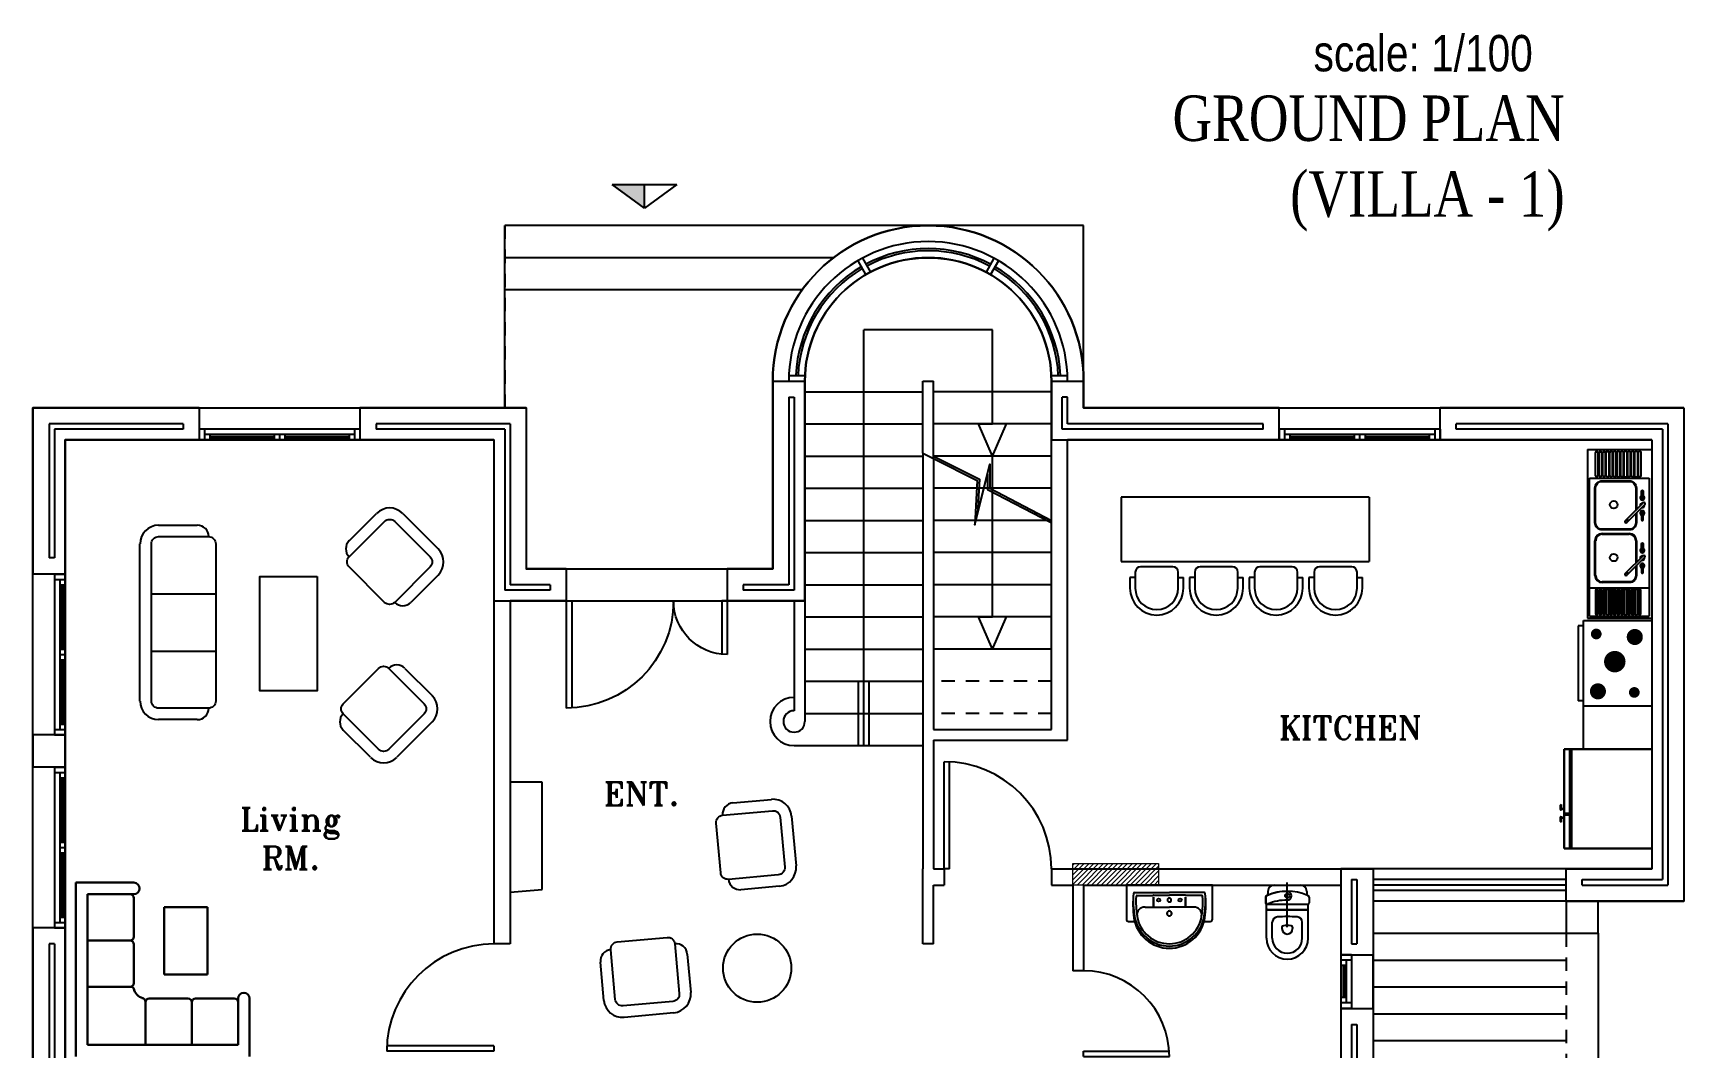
# Model space of a CAD drawing. Header units: millimetres. Extents: x -1152.8 to -1111.9, y 13007.9 to 13070.9.
# Drawn here: x -1127.31 to -1111.91, y 13061.3 to 13070.76 of the extents above; entities that cross this region are included whole.
import ezdxf

# ---------------------------------------------------------------- set-up
doc = ezdxf.new("R2010")
doc.units = ezdxf.units.MM
doc.header["$LTSCALE"] = 0.5
doc.linetypes.add('HIDDEN', pattern=[0.375, 0.25, -0.125])
for name, color, linetype in [('A-AREA', 202, 'CONTINUOUS'), ('A-DOOR', 4, 'CONTINUOUS'), ('A-FLOR-STRS', 2, 'CONTINUOUS'), ('A-Furniture', 21, 'CONTINUOUS'), ('A-TEXT', 41, 'CONTINUOUS'), ('A-WALL', 7, 'CONTINUOUS'), ('A-WINDOW', 150, 'CONTINUOUS'), ('B-FURNITURE', 22, 'CONTINUOUS'), ('Kitchen', 11, 'CONTINUOUS'), ('M-BALCONY', 6, 'CONTINUOUS'), ('M-FURN', 31, 'CONTINUOUS'), ('M-LINTELS', 251, 'HIDDEN'), ('M-outline-wall', 3, 'CONTINUOUS'), ('M-SANITARY', 1, 'CONTINUOUS'), ('M-ST-ELE', 7, 'CONTINUOUS'), ('M-TILING', 251, 'CONTINUOUS')]:
    doc.layers.add(name, color=color, linetype=linetype)
doc.layers.add('doors', color=2, linetype='CONTINUOUS', lineweight=9)
doc.styles.add('Sc-0100', font='technic_.ttf', dxfattribs={"height": 300})
doc.styles.get("Standard").update_dxf_attribs({"font": 'romans.shx', "width": 0.8})

# ---------------------------------------------------------------- blocks, each defined once
blk = doc.blocks.new('D1000')
at = {"layer": 'A-DOOR'}
for p, q in [((0, 0), (-1000, 0)), ((0, 50), (-999, 50)), ((0, 50), (0, 0))]:
    blk.add_line(p, q, dxfattribs=at)
blk.add_arc((0, 0), 1000, 90, 180, dxfattribs=at)
blk = doc.blocks.new('d1.4')
at = {"layer": 'A-DOOR'}
for p, q in [((0, 0), (0, 1)), ((0.05, 0), (0.05, 0.999)), ((1.45, 0), (1.45, 0.497)), ((1.5, 0), (1.5, 0.5)), ((0, 0), (0.05, 0)), ((1.5, 0), (1.45, 0))]:
    blk.add_line(p, q, dxfattribs=at)
for centre, radius, start, end in [((0, 0), 1, 0, 90), ((1.5, 0), 0.5, 90, 180)]:
    blk.add_arc(centre, radius, start, end, dxfattribs=at)
blk = doc.blocks.new('WC1')
at = {"layer": 'M-SANITARY'}
for p, q in [((-121, 0), (121, 0)), ((-203, -114), (-203, -165)), ((-201, -114), (-201, -165)), ((-181, -60), (-181, -85)), ((181, -60), (181, -85)), ((203, -114), (203, -165)), ((-195, -496), (-195, -178)), ((-188, -180), (188, -180)), ((185, -231), (-185, -231)), ((185, -234), (-185, -234)), ((195, -496), (195, -178)), ((-140, -496), (-140, -347)), ((-50, -394), (-50, -407)), ((50, -394), (50, -407)), ((140, -496), (140, -347))]:
    blk.add_line(p, q, dxfattribs=at)
blk.add_circle((0, -100), 20, dxfattribs=at)
for centre, radius, start, end in [((-121, -60), 60, 90, 180), ((121, -60), 60, 0, 90), ((-188, -114), 15, 105.466, 180), ((-188, -114), 13, 105.466, 180), ((-196, -85), 15, 285.466, 0), ((0, -517), 458, 90, 114.67), ((0, -517), 460, 65.909, 114.091), ((8, -660), 520, 90.891, 111.3823), ((0, -100), 40.5, 270, 90), ((196, -85), 15, 180, 254.534), ((188, -114), 15, 0, 74.534), ((-188, -165), 15, 180, 270), ((-188, -165), 13, 180, 300), ((-185, -221), 10, 180, 270), ((-185, -224), 10, 180, 270), ((-90, -347), 50, 92.6454, 180), ((0, -2295), 2000, 87.3546, 92.6454), ((90, -347), 50, 0, 87.3546), ((185, -221), 10, 270, 0), ((185, -224), 10, 270, 0), ((188, -165), 15, 270, 0), ((-35, -394), 15, 97.0541, 180), ((0, -407), 50, 180, 0), ((0, -677), 300, 82.9459, 97.0541), ((35, -394), 15, 0, 82.9459), ((0, -496), 195, 180, 0), ((0, -496), 140, 180, 0)]:
    blk.add_arc(centre, radius, start, end, dxfattribs=at)
blk = doc.blocks.new('D800')
at = {"layer": 'A-DOOR'}
for p, q in [((0, 0), (0, 50)), ((0, 50), (798, 50)), ((0, 0), (0, 50)), ((0, 0), (800, 0))]:
    blk.add_line(p, q, dxfattribs=at)
blk.add_arc((0, 0), 800, 0, 90, dxfattribs=at)
blk = doc.blocks.new('SINK-1')
at = {"layer": 'M-SANITARY'}
for p, q in [((401, 0), (-401, 0)), ((-401, 0), (-401, -320)), ((401, -320), (401, 0)), ((-325, -70), (0, -70)), ((-301, -98), (-152, -98)), ((-152, -112), (-152, -198)), ((-148, -94), (0, -94)), ((-147, -112), (-147, -198)), ((325, -70), (0, -70)), ((148, -94), (0, -94)), ((147, -112), (147, -198)), ((301, -98), (152, -98)), ((152, -112), (152, -198)), ((-227, -205), (0, -205)), ((227, -205), (0, -205)), ((-381, -340), (-324, -340)), ((324, -340), (381, -340)), ((324, -340), (381, -340))]:
    blk.add_line(p, q, dxfattribs=at)
for centre in [(-100, -140), (100, -140)]:
    blk.add_circle(centre, 15, dxfattribs=at)
for centre, radius, start, end in [((610, -176), 950, 174.1126, 187.8189), ((613, -144), 950, 176.0462, 189.0234), ((-325, -80), 10, 90, 174.1126), ((488, -158), 800, 176.3853, 189.3625), ((-301, -108), 10, 90, 176.3853), ((-152, -96), 2.5, 270, 348.463), ((-148, -96), 2.5, 90, 168.463), ((0, -140), 17.5, 90, 270), ((0, -140), 17.5, 270, 90), ((148, -96), 2.5, 11.537, 90), ((152, -96), 2.5, 191.537, 270), ((301, -108), 10, 3.6147, 90), ((-488, -158), 800, 350.6375, 3.6147), ((325, -80), 10, 5.8874, 90), ((-613, -144), 950, 350.9766, 3.9538), ((-610, -176), 950, 352.1811, 5.8874), ((0, -255), 335, 188.6978, 270), ((0, -239), 330, 189.5017, 270), ((-227, -280), 75, 90, 189.2574), ((0, -243), 305, 189.2574, 270), ((0, -265), 23, 90, 270), ((0, -265), 23, 270, 90), ((0, -243), 305, 270, 350.7426), ((0, -239), 330, 270, 350.4983), ((0, -255), 335, 270, 351.3022), ((227, -280), 75, 350.7426, 90), ((-381, -320), 20, 180, 270), ((381, -320), 20, 270, 0)]:
    blk.add_arc(centre, radius, start, end, dxfattribs=at)

msp = doc.modelspace()

# ---------------------------------------------------------------- hatches: boundary and pattern name
at = {"layer": 'A-TEXT'}
msp.add_hatch(color=256, dxfattribs=at).paths.add_polyline_path([(-1121.608, 13069.128), (-1121.608, 13069.35), (-1121.91, 13069.35)])
at = {"layer": 'doors'}
h = msp.add_hatch(dxfattribs=at)
h.set_pattern_fill('ANSI31', color=256, scale=0.01)
h.set_pattern_definition([(45, (82.279495, 48.358567), (-0.0224506403, 0.0224506403), [])])
h.paths.add_polyline_path([(-1117.612, 13063.016), (-1117.612, 13062.816), (-1116.812, 13062.816), (-1116.812, 13063.016)])

# ---------------------------------------------------------------- linework, layer by layer
at = {"layer": 'A-AREA'}
for points in [[(-1111.912, 13067.266), (-1111.912, 13062.666), (-1114.812, 13062.666), (-1114.812, 13055.466), (-1119.212, 13055.466), (-1119.212, 13056.416), (-1127.312, 13056.416), (-1127.312, 13067.266), (-1122.712, 13067.266), (-1122.712, 13065.766), (-1120.412, 13065.766), (-1120.412, 13067.516, -0.999971), (-1117.512, 13067.516), (-1117.512, 13067.266)], [(-1112.212, 13066.966), (-1112.212, 13062.966), (-1115.112, 13062.966), (-1115.112, 13055.766), (-1118.912, 13055.766), (-1118.912, 13056.716), (-1127.012, 13056.716), (-1127.012, 13066.966), (-1123.012, 13066.966), (-1123.012, 13065.466), (-1120.112, 13065.466), (-1120.112, 13067.516, -0.999971), (-1117.812, 13067.516), (-1117.812, 13066.966)]]:
    msp.add_lwpolyline(points, format="xyb", close=True, dxfattribs=at)
at = {"layer": 'A-FLOR-STRS'}
for p, q in [((-1118.962, 13068.966), (-1122.912, 13068.966)), ((-1119.845, 13068.666), (-1122.912, 13068.666)), ((-1120.136, 13068.366), (-1122.912, 13068.366)), ((-1119.562, 13064.116), (-1119.562, 13067.994)), ((-1118.362, 13067.994), (-1119.562, 13067.994)), ((-1118.362, 13067.116), (-1118.362, 13067.994)), ((-1119.012, 13066.844), (-1119.012, 13067.516)), ((-1119.012, 13067.516), (-1118.912, 13067.516)), ((-1118.912, 13066.794), (-1118.912, 13067.516)), ((-1120.112, 13067.416), (-1119.012, 13067.416)), ((-1117.812, 13067.416), (-1118.912, 13067.416)), ((-1120.112, 13067.116), (-1119.012, 13067.116)), ((-1117.812, 13067.116), (-1118.912, 13067.116)), ((-1120.112, 13066.816), (-1119.012, 13066.816)), ((-1117.812, 13066.816), (-1118.912, 13066.816)), ((-1118.362, 13065.316), (-1118.362, 13066.816)), ((-1120.112, 13066.516), (-1119.012, 13066.516)), ((-1118.509, 13066.516), (-1118.912, 13066.516)), ((-1117.812, 13066.516), (-1118.509, 13066.516)), ((-1120.112, 13066.216), (-1119.012, 13066.216)), ((-1117.812, 13066.216), (-1118.912, 13066.216)), ((-1120.112, 13065.916), (-1119.012, 13065.916)), ((-1117.812, 13065.916), (-1118.912, 13065.916)), ((-1120.112, 13065.616), (-1119.012, 13065.616)), ((-1117.812, 13065.616), (-1118.912, 13065.616)), ((-1120.212, 13065.466), (-1120.212, 13064.441)), ((-1120.112, 13065.466), (-1120.112, 13064.341)), ((-1120.112, 13065.316), (-1119.012, 13065.316)), ((-1117.812, 13065.316), (-1118.912, 13065.316)), ((-1120.112, 13065.016), (-1119.012, 13065.016)), ((-1117.812, 13065.016), (-1118.912, 13065.016)), ((-1120.112, 13064.716), (-1119.012, 13064.716)), ((-1119.612, 13064.116), (-1119.612, 13064.716)), ((-1119.512, 13064.116), (-1119.512, 13064.716)), ((-1120.112, 13064.416), (-1119.012, 13064.416)), ((-1120.212, 13064.116), (-1119.012, 13064.116))]:
    msp.add_line(p, q, dxfattribs=at)
at = {"layer": 'A-FLOR-STRS', "linetype": 'HIDDEN'}
for p, q in [((-1117.812, 13064.716), (-1118.912, 13064.716)), ((-1117.812, 13064.416), (-1118.912, 13064.416))]:
    msp.add_line(p, q, dxfattribs=at)
at = {"layer": 'A-FLOR-STRS'}
for points in [[(-1118.362, 13066.816), (-1118.493, 13067.116), (-1118.362, 13067.116)], [(-1118.362, 13066.816), (-1118.23, 13067.116), (-1118.362, 13067.116)], [(-1118.912, 13066.816), (-1118.484, 13066.602), (-1118.501, 13066.279), (-1118.387, 13066.74), (-1118.387, 13066.516), (-1117.812, 13066.216)], [(-1118.912, 13066.794), (-1118.505, 13066.588), (-1118.526, 13066.176), (-1118.407, 13066.649), (-1118.407, 13066.504), (-1117.821, 13066.199)], [(-1118.362, 13065.016), (-1118.493, 13065.316), (-1118.362, 13065.316)], [(-1118.362, 13065.016), (-1118.23, 13065.316), (-1118.362, 13065.316)]]:
    msp.add_lwpolyline(points, dxfattribs=at)
for radius, end in [(0.225, 270), (0.1, 0)]:
    msp.add_arc((-1120.212, 13064.341), radius, 90, end, dxfattribs=at)
at = {"layer": 'A-Furniture', "ltscale": 0.05}
for p, q in [((-1126.14, 13066.171), (-1125.78, 13066.171)), ((-1124.363, 13066.027), (-1124.108, 13066.282)), ((-1123.863, 13066.282), (-1123.533, 13065.952)), ((-1126.314, 13064.531), (-1126.314, 13065.998)), ((-1123.533, 13065.707), (-1123.787, 13065.452)), ((-1126.207, 13065.531), (-1125.607, 13065.531)), ((-1126.207, 13064.998), (-1125.607, 13064.998)), ((-1123.843, 13064.836), (-1123.588, 13064.582)), ((-1125.78, 13064.358), (-1126.14, 13064.358)), ((-1123.588, 13064.337), (-1123.918, 13064.007)), ((-1124.164, 13064.007), (-1124.418, 13064.261)), ((-1123.911, 13064.014), (-1123.911, 13064.014)), ((-1120.783, 13063.582), (-1120.424, 13063.615)), ((-1120.236, 13063.458), (-1120.193, 13062.994)), ((-1120.35, 13062.805), (-1120.709, 13062.772)), ((-1121.209, 13062.171), (-1121.176, 13061.813)), ((-1121.986, 13061.739), (-1122.019, 13062.098)), ((-1121.333, 13061.625), (-1121.798, 13061.582)), ((-1121.787, 13061.583), (-1121.787, 13061.583))]:
    msp.add_line(p, q, dxfattribs=at)
at = {"layer": 'A-Furniture', "linetype": 'Continuous', "lineweight": 30, "transparency": 33554687}
for p, q in [((-1126.911, 13061.218), (-1126.911, 13062.838)), ((-1126.371, 13062.838), (-1126.911, 13062.838)), ((-1126.803, 13061.326), (-1126.803, 13062.73)), ((-1126.407, 13062.73), (-1126.803, 13062.73)), ((-1126.371, 13062.73), (-1126.803, 13062.73)), ((-1126.371, 13062.334), (-1126.371, 13062.694)), ((-1126.087, 13062.61), (-1126.087, 13061.98)), ((-1125.684, 13062.61), (-1126.087, 13062.61)), ((-1125.684, 13061.98), (-1125.684, 13062.61)), ((-1126.407, 13062.298), (-1126.803, 13062.298)), ((-1126.407, 13062.298), (-1126.803, 13062.298)), ((-1126.371, 13061.902), (-1126.371, 13062.262)), ((-1126.087, 13061.98), (-1125.684, 13061.98)), ((-1126.399, 13061.866), (-1126.803, 13061.866)), ((-1126.263, 13061.727), (-1126.263, 13061.326)), ((-1125.867, 13061.758), (-1126.227, 13061.758)), ((-1125.831, 13061.722), (-1125.831, 13061.326)), ((-1125.435, 13061.758), (-1125.795, 13061.758)), ((-1125.399, 13061.758), (-1125.399, 13061.326)), ((-1125.291, 13061.758), (-1125.291, 13061.218)), ((-1125.399, 13061.326), (-1126.803, 13061.326))]:
    msp.add_line(p, q, dxfattribs=at)
at = {"layer": 'A-Furniture', "ltscale": 0.05}
for points in [[(-1124.033, 13065.452), (-1124.363, 13065.782, -0.414214), (-1124.363, 13065.876), (-1124.033, 13066.206, -0.414214), (-1123.938, 13066.206), (-1123.608, 13065.876, -0.414214), (-1123.608, 13065.782), (-1123.938, 13065.452, -0.414214)], [(-1125.607, 13065.998), (-1125.607, 13064.531, -0.414214), (-1125.674, 13064.465), (-1126.14, 13064.465, -0.414214), (-1126.207, 13064.531), (-1126.207, 13065.998, -0.414214), (-1126.14, 13066.065), (-1125.674, 13066.065, -0.414214)], [(-1124.418, 13064.506), (-1124.088, 13064.836, -0.414214), (-1123.994, 13064.836), (-1123.664, 13064.506, -0.414214), (-1123.664, 13064.412), (-1123.994, 13064.082, -0.414214), (-1124.088, 13064.082), (-1124.418, 13064.412, -0.414214)], [(-1120.897, 13062.929), (-1120.939, 13063.394, -0.414214), (-1120.879, 13063.467), (-1120.414, 13063.509, -0.414214), (-1120.342, 13063.449), (-1120.299, 13062.984, -0.414214), (-1120.36, 13062.911), (-1120.825, 13062.869, -0.414214)], [(-1121.862, 13062.286), (-1121.397, 13062.328, -0.414214), (-1121.325, 13062.268), (-1121.283, 13061.803, -0.414214), (-1121.343, 13061.731), (-1121.808, 13061.688, -0.414214), (-1121.88, 13061.749), (-1121.922, 13062.213, -0.414214)]]:
    msp.add_lwpolyline(points, format="xyb", close=True, dxfattribs=at)
msp.add_lwpolyline([(-1124.661, 13065.694), (-1124.661, 13064.627), (-1125.195, 13064.627), (-1125.195, 13065.694)], close=True, dxfattribs=at)
at = {"layer": 'A-Furniture', "linetype": 'Continuous'}
msp.add_circle((-1120.557, 13062.041), 0.318, dxfattribs=at)
at = {"layer": 'A-Furniture', "ltscale": 0.05}
for centre, radius, start, end in [((-1123.985, 13066.159), 0.173, 45, 135), ((-1126.14, 13065.998), 0.173, 90, 180), ((-1125.78, 13066.065), 0.107, 0, 90), ((-1124.287, 13065.952), 0.107, 135, 225), ((-1123.655, 13065.829), 0.173, 315, 45), ((-1123.863, 13065.527), 0.107, 225, 315), ((-1123.918, 13064.761), 0.107, 45, 135), ((-1126.14, 13064.531), 0.173, 180, 270), ((-1125.78, 13064.465), 0.107, 270, 0), ((-1123.711, 13064.459), 0.173, 315, 45), ((-1124.343, 13064.337), 0.107, 135, 225), ((-1124.041, 13064.129), 0.173, 225, 315), ((-1120.773, 13063.476), 0.107, 95.2156, 185.2156), ((-1120.408, 13063.443), 0.173, 5.2156, 95.2156), ((-1120.366, 13062.978), 0.173, 275.2156, 5.2156), ((-1120.718, 13062.879), 0.107, 185.2156, 275.2156), ((-1121.913, 13062.107), 0.107, 95.2156, 185.2156), ((-1121.315, 13062.162), 0.107, 5.2156, 95.2156), ((-1121.814, 13061.755), 0.173, 185.2156, 275.2156), ((-1121.349, 13061.797), 0.173, 275.2156, 5.2156)]:
    msp.add_arc(centre, radius, start, end, dxfattribs=at)
at = {"layer": 'A-Furniture', "linetype": 'Continuous', "lineweight": 30, "transparency": 33554687}
for centre, radius, start, end in [((-1126.371, 13062.784), 0.054, 270, 90), ((-1126.407, 13062.694), 0.036, 0, 90), ((-1126.407, 13062.334), 0.036, 270, 0), ((-1126.407, 13062.334), 0.036, 270, 0), ((-1126.407, 13062.262), 0.036, 0, 90), ((-1126.407, 13062.262), 0.036, 0, 90), ((-1126.407, 13061.902), 0.036, 270, 0), ((-1126.399, 13061.83), 0.036, 38.1793, 90), ((-1126.263, 13061.866), 0.108, 187.3131, 256.7789), ((-1126.299, 13061.727), 0.036, 0, 79.3159), ((-1126.227, 13061.722), 0.036, 90, 180), ((-1125.867, 13061.722), 0.036, 0, 90), ((-1125.795, 13061.722), 0.036, 90, 180), ((-1125.435, 13061.722), 0.036, 0, 90), ((-1125.345, 13061.758), 0.054, 0, 180)]:
    msp.add_arc(centre, radius, start, end, dxfattribs=at)
at = {"layer": 'A-TEXT'}
for p, q in [((-1121.608, 13069.128), (-1121.91, 13069.35)), ((-1121.91, 13069.35), (-1121.305, 13069.35)), ((-1121.305, 13069.35), (-1121.608, 13069.128)), ((-1121.608, 13069.128), (-1121.608, 13069.35))]:
    msp.add_line(p, q, dxfattribs=at)
msp.add_arc((-1118.962, 13067.516), 1.15, 360, 180, dxfattribs=at)
at = {"layer": 'A-WALL'}
for p, q in [((-1120.412, 13067.516), (-1120.412, 13065.766)), ((-1120.412, 13067.516), (-1120.112, 13067.516)), ((-1120.112, 13067.516), (-1120.112, 13066.816)), ((-1120.112, 13067.516), (-1120.112, 13065.466)), ((-1117.812, 13064.266), (-1117.812, 13067.516)), ((-1117.812, 13067.516), (-1117.512, 13067.516)), ((-1117.512, 13067.266), (-1117.512, 13067.516)), ((-1120.262, 13067.366), (-1120.262, 13065.616)), ((-1120.262, 13067.366), (-1120.212, 13067.366)), ((-1120.212, 13067.366), (-1120.212, 13065.566)), ((-1117.662, 13067.366), (-1117.712, 13067.366)), ((-1117.712, 13067.066), (-1117.712, 13067.366)), ((-1117.662, 13067.116), (-1117.662, 13067.366)), ((-1125.762, 13067.266), (-1127.312, 13067.266)), ((-1127.312, 13067.266), (-1127.312, 13065.716)), ((-1125.762, 13067.266), (-1125.762, 13066.966)), ((-1122.712, 13067.266), (-1124.262, 13067.266)), ((-1124.262, 13067.266), (-1124.262, 13066.966)), ((-1122.712, 13067.266), (-1122.712, 13065.766)), ((-1115.687, 13067.266), (-1117.512, 13067.266)), ((-1115.687, 13066.966), (-1115.687, 13067.266)), ((-1111.912, 13067.266), (-1114.187, 13067.266)), ((-1114.187, 13066.966), (-1114.187, 13067.266)), ((-1111.912, 13067.266), (-1111.912, 13062.666)), ((-1125.912, 13067.116), (-1127.162, 13067.116)), ((-1127.162, 13067.116), (-1127.162, 13065.866)), ((-1125.912, 13067.066), (-1127.112, 13067.066)), ((-1127.112, 13067.066), (-1127.112, 13065.866)), ((-1125.912, 13067.116), (-1125.912, 13067.066)), ((-1122.862, 13067.116), (-1124.112, 13067.116)), ((-1124.112, 13067.116), (-1124.112, 13067.066)), ((-1122.912, 13067.066), (-1124.112, 13067.066)), ((-1122.912, 13067.066), (-1122.912, 13065.566)), ((-1122.862, 13067.116), (-1122.862, 13065.616)), ((-1115.837, 13067.066), (-1117.712, 13067.066)), ((-1115.837, 13067.116), (-1117.662, 13067.116)), ((-1115.837, 13067.066), (-1115.837, 13067.116)), ((-1112.062, 13067.116), (-1114.037, 13067.116)), ((-1114.037, 13067.066), (-1114.037, 13067.116)), ((-1112.112, 13067.066), (-1114.037, 13067.066)), ((-1112.112, 13067.066), (-1112.112, 13062.866)), ((-1112.062, 13067.116), (-1112.062, 13062.816)), ((-1125.762, 13066.966), (-1127.012, 13066.966)), ((-1127.012, 13066.966), (-1127.012, 13065.716)), ((-1123.012, 13066.966), (-1124.262, 13066.966)), ((-1123.012, 13066.966), (-1123.012, 13062.266)), ((-1115.687, 13066.966), (-1117.662, 13066.966)), ((-1117.662, 13064.166), (-1117.662, 13066.966)), ((-1112.212, 13066.966), (-1114.187, 13066.966)), ((-1112.212, 13066.966), (-1112.212, 13062.966)), ((-1119.012, 13066.844), (-1119.012, 13062.966)), ((-1118.912, 13066.794), (-1118.912, 13064.266)), ((-1127.112, 13065.866), (-1127.162, 13065.866)), ((-1127.012, 13065.716), (-1127.312, 13065.716)), ((-1122.337, 13065.766), (-1122.712, 13065.766)), ((-1122.337, 13065.766), (-1122.337, 13065.466)), ((-1120.412, 13065.766), (-1120.837, 13065.766)), ((-1120.837, 13065.766), (-1120.837, 13065.466)), ((-1122.487, 13065.566), (-1122.912, 13065.566)), ((-1122.487, 13065.616), (-1122.862, 13065.616)), ((-1122.487, 13065.616), (-1122.487, 13065.566)), ((-1120.262, 13065.616), (-1120.687, 13065.616)), ((-1120.687, 13065.616), (-1120.687, 13065.566)), ((-1120.212, 13065.566), (-1120.687, 13065.566)), ((-1122.862, 13065.466), (-1122.862, 13062.266)), ((-1122.337, 13065.466), (-1122.862, 13065.466)), ((-1120.112, 13065.466), (-1120.837, 13065.466)), ((-1127.012, 13064.216), (-1127.312, 13064.216)), ((-1127.312, 13064.216), (-1127.312, 13063.916)), ((-1127.012, 13064.216), (-1127.012, 13063.916)), ((-1118.912, 13064.266), (-1117.812, 13064.266)), ((-1118.912, 13064.166), (-1118.912, 13062.966)), ((-1118.912, 13064.166), (-1117.662, 13064.166)), ((-1127.012, 13063.916), (-1127.312, 13063.916)), ((-1119.012, 13062.266), (-1119.012, 13062.966)), ((-1118.912, 13062.966), (-1118.812, 13062.966)), ((-1118.812, 13062.966), (-1118.812, 13062.816)), ((-1118.812, 13062.966), (-1118.812, 13062.816)), ((-1117.812, 13062.966), (-1117.812, 13062.816)), ((-1117.812, 13062.966), (-1114.812, 13062.966)), ((-1114.812, 13062.966), (-1114.812, 13062.166)), ((-1113.012, 13062.966), (-1112.212, 13062.966)), ((-1113.012, 13062.666), (-1113.012, 13062.966)), ((-1118.912, 13062.816), (-1118.812, 13062.816)), ((-1118.912, 13062.266), (-1118.912, 13062.816)), ((-1117.812, 13062.816), (-1117.612, 13062.816)), ((-1117.612, 13062.816), (-1117.612, 13062.016)), ((-1117.512, 13062.816), (-1117.462, 13062.816)), ((-1117.512, 13062.816), (-1115.112, 13062.816)), ((-1117.512, 13062.816), (-1117.512, 13062.016)), ((-1115.112, 13062.816), (-1115.112, 13062.166)), ((-1115.012, 13062.866), (-1115.012, 13062.266)), ((-1115.012, 13062.866), (-1114.962, 13062.866)), ((-1114.962, 13062.866), (-1114.962, 13062.266)), ((-1112.862, 13062.866), (-1112.112, 13062.866)), ((-1112.862, 13062.816), (-1112.862, 13062.866)), ((-1112.862, 13062.816), (-1112.062, 13062.816)), ((-1113.012, 13062.666), (-1111.912, 13062.666)), ((-1127.312, 13062.416), (-1127.312, 13060.866)), ((-1127.012, 13062.416), (-1127.312, 13062.416)), ((-1127.012, 13062.416), (-1127.012, 13061.166)), ((-1127.162, 13062.266), (-1127.162, 13061.016)), ((-1127.112, 13062.266), (-1127.162, 13062.266)), ((-1127.112, 13062.266), (-1127.112, 13061.066)), ((-1122.862, 13062.266), (-1123.012, 13062.266)), ((-1118.912, 13062.266), (-1119.012, 13062.266)), ((-1115.112, 13062.166), (-1114.812, 13062.166)), ((-1115.012, 13062.266), (-1114.962, 13062.266)), ((-1117.512, 13062.016), (-1117.612, 13062.016)), ((-1115.112, 13061.666), (-1115.112, 13061.166)), ((-1115.112, 13061.666), (-1114.812, 13061.666)), ((-1114.812, 13061.666), (-1114.812, 13060.116)), ((-1115.012, 13061.516), (-1115.012, 13060.266)), ((-1115.012, 13061.516), (-1114.962, 13061.516)), ((-1114.962, 13061.516), (-1114.962, 13060.266))]:
    msp.add_line(p, q, dxfattribs=at)
msp.add_lwpolyline([(-1119.012, 13066.844), (-1118.912, 13066.794)], dxfattribs=at)
at = {"layer": 'A-WINDOW'}
for p, q in [((-1119.618, 13068.638), (-1119.545, 13068.508)), ((-1119.574, 13068.663), (-1119.501, 13068.532)), ((-1118.349, 13068.663), (-1118.422, 13068.532)), ((-1118.305, 13068.638), (-1118.379, 13068.508)), ((-1120.261, 13067.566), (-1120.112, 13067.566)), ((-1117.813, 13067.566), (-1117.663, 13067.566)), ((-1125.762, 13067.266), (-1124.262, 13067.266)), ((-1115.687, 13067.266), (-1114.187, 13067.266)), ((-1124.262, 13067.066), (-1125.762, 13067.066)), ((-1125.762, 13067.066), (-1125.762, 13066.966)), ((-1125.712, 13067.066), (-1125.712, 13066.966)), ((-1124.312, 13067.066), (-1124.312, 13066.966)), ((-1124.262, 13067.066), (-1124.262, 13066.966)), ((-1114.187, 13067.066), (-1115.687, 13067.066)), ((-1115.687, 13067.066), (-1115.687, 13066.966)), ((-1115.637, 13067.066), (-1115.637, 13066.966)), ((-1114.237, 13067.066), (-1114.237, 13066.966)), ((-1114.187, 13067.066), (-1114.187, 13066.966)), ((-1124.262, 13066.966), (-1125.762, 13066.966)), ((-1124.312, 13067.016), (-1125.712, 13067.016)), ((-1125.662, 13067.016), (-1125.662, 13066.966)), ((-1125.062, 13066.996), (-1125.662, 13066.996)), ((-1125.062, 13066.986), (-1125.662, 13066.986)), ((-1125.062, 13067.016), (-1125.062, 13066.966)), ((-1125.012, 13067.016), (-1125.012, 13066.966)), ((-1124.962, 13067.016), (-1124.962, 13066.966)), ((-1124.362, 13066.996), (-1124.962, 13066.996)), ((-1124.362, 13066.986), (-1124.962, 13066.986)), ((-1124.362, 13067.016), (-1124.362, 13066.966)), ((-1114.187, 13066.966), (-1115.687, 13066.966)), ((-1114.237, 13067.016), (-1115.637, 13067.016)), ((-1115.587, 13067.016), (-1115.587, 13066.966)), ((-1114.987, 13066.996), (-1115.587, 13066.996)), ((-1114.987, 13066.986), (-1115.587, 13066.986)), ((-1114.987, 13067.016), (-1114.987, 13066.966)), ((-1114.937, 13067.016), (-1114.937, 13066.966)), ((-1114.887, 13067.016), (-1114.887, 13066.966)), ((-1114.287, 13066.996), (-1114.887, 13066.996)), ((-1114.287, 13066.986), (-1114.887, 13066.986)), ((-1114.287, 13067.016), (-1114.287, 13066.966)), ((-1127.312, 13064.216), (-1127.312, 13065.716)), ((-1127.112, 13065.716), (-1127.112, 13064.216)), ((-1127.112, 13065.716), (-1127.012, 13065.716)), ((-1127.012, 13065.716), (-1127.012, 13064.216)), ((-1127.112, 13065.666), (-1127.012, 13065.666)), ((-1127.062, 13065.666), (-1127.062, 13064.266)), ((-1127.062, 13065.616), (-1127.012, 13065.616)), ((-1127.042, 13065.616), (-1127.042, 13065.016)), ((-1127.032, 13065.616), (-1127.032, 13065.016)), ((-1127.062, 13065.016), (-1127.012, 13065.016)), ((-1127.062, 13064.966), (-1127.012, 13064.966)), ((-1127.062, 13064.916), (-1127.012, 13064.916)), ((-1127.042, 13064.916), (-1127.042, 13064.316)), ((-1127.032, 13064.916), (-1127.032, 13064.316)), ((-1127.062, 13064.316), (-1127.012, 13064.316)), ((-1127.112, 13064.266), (-1127.012, 13064.266)), ((-1127.112, 13064.216), (-1127.012, 13064.216)), ((-1127.312, 13062.416), (-1127.312, 13063.916)), ((-1127.112, 13063.916), (-1127.112, 13062.416)), ((-1127.112, 13063.916), (-1127.012, 13063.916)), ((-1127.112, 13063.866), (-1127.012, 13063.866)), ((-1127.062, 13063.866), (-1127.062, 13062.466)), ((-1127.012, 13063.916), (-1127.012, 13062.416)), ((-1127.062, 13063.816), (-1127.012, 13063.816)), ((-1127.042, 13063.816), (-1127.042, 13063.216)), ((-1127.032, 13063.816), (-1127.032, 13063.216)), ((-1127.062, 13063.216), (-1127.012, 13063.216)), ((-1127.062, 13063.166), (-1127.012, 13063.166)), ((-1127.062, 13063.116), (-1127.012, 13063.116)), ((-1127.042, 13063.116), (-1127.042, 13062.516)), ((-1127.032, 13063.116), (-1127.032, 13062.516)), ((-1113.012, 13062.966), (-1114.812, 13062.966)), ((-1113.012, 13062.866), (-1114.812, 13062.866)), ((-1113.012, 13062.816), (-1114.812, 13062.816)), ((-1113.012, 13062.766), (-1114.812, 13062.766)), ((-1113.012, 13062.666), (-1114.812, 13062.666)), ((-1127.112, 13062.466), (-1127.012, 13062.466)), ((-1127.062, 13062.516), (-1127.012, 13062.516)), ((-1127.112, 13062.416), (-1127.012, 13062.416)), ((-1115.112, 13062.166), (-1115.112, 13061.666)), ((-1115.012, 13062.166), (-1115.112, 13062.166)), ((-1115.012, 13062.166), (-1115.012, 13061.666)), ((-1114.812, 13061.666), (-1114.812, 13062.166)), ((-1115.012, 13062.116), (-1115.112, 13062.116)), ((-1115.062, 13062.066), (-1115.112, 13062.066)), ((-1115.092, 13062.066), (-1115.092, 13061.766)), ((-1115.082, 13062.066), (-1115.082, 13061.766)), ((-1115.062, 13062.116), (-1115.062, 13061.716)), ((-1115.062, 13061.766), (-1115.112, 13061.766)), ((-1115.012, 13061.716), (-1115.112, 13061.716)), ((-1115.012, 13061.666), (-1115.112, 13061.666))]:
    msp.add_line(p, q, dxfattribs=at)
for radius, end in [(1.45, 179.9991), (1.3, 179.9986), (1.15, 179.9986)]:
    msp.add_arc((-1118.962, 13067.516), radius, 0.0011, end, dxfattribs=at)
at = {"layer": 'A-WINDOW', "color": 252}
for radius, start, end in [(1.235, 61.94, 118.0599), (1.215, 61.9591, 118.0408), (1.235, 120.3797, 177.6785), (1.215, 120.3988, 177.6402), (1.215, 2.3596, 59.6011), (1.235, 2.3214, 59.6202)]:
    msp.add_arc((-1118.962, 13067.516), radius, start, end, dxfattribs=at)
at = {"layer": 'B-FURNITURE'}
for p, q in [((-1122.563, 13063.775), (-1122.862, 13063.775)), ((-1122.563, 13062.775), (-1122.563, 13063.775)), ((-1122.862, 13062.75), (-1122.563, 13062.775))]:
    msp.add_line(p, q, dxfattribs=at)
at = {"layer": 'doors'}
msp.add_lwpolyline([(-1117.612, 13063.016), (-1116.812, 13063.016), (-1116.812, 13062.816), (-1117.612, 13062.816), (-1117.612, 13063.016)], dxfattribs=at)
at = {"layer": 'Kitchen'}
for p, q in [((-1112.812, 13066.876), (-1112.812, 13065.304)), ((-1112.812, 13066.876), (-1112.212, 13066.876)), ((-1112.736, 13066.632), (-1112.736, 13066.85)), ((-1112.714, 13066.85), (-1112.714, 13066.632)), ((-1112.703, 13066.632), (-1112.703, 13066.85)), ((-1112.68, 13066.85), (-1112.68, 13066.632)), ((-1112.669, 13066.632), (-1112.669, 13066.85)), ((-1112.647, 13066.85), (-1112.647, 13066.632)), ((-1112.636, 13066.632), (-1112.636, 13066.85)), ((-1112.614, 13066.85), (-1112.614, 13066.632)), ((-1112.602, 13066.632), (-1112.602, 13066.85)), ((-1112.58, 13066.85), (-1112.58, 13066.632)), ((-1112.792, 13065.324), (-1112.792, 13066.609)), ((-1112.792, 13066.609), (-1112.235, 13066.609)), ((-1112.792, 13066.609), (-1112.792, 13066.609)), ((-1112.235, 13066.609), (-1112.235, 13065.324)), ((-1114.847, 13066.434), (-1117.163, 13066.434)), ((-1117.163, 13066.434), (-1117.163, 13065.834)), ((-1114.847, 13066.434), (-1114.847, 13065.834)), ((-1112.742, 13065.703), (-1112.742, 13066.027)), ((-1112.736, 13065.703), (-1112.736, 13066.027)), ((-1112.675, 13066.094), (-1112.422, 13066.094)), ((-1112.675, 13066.087), (-1112.422, 13066.087)), ((-1112.362, 13066.027), (-1112.362, 13065.818)), ((-1112.355, 13066.027), (-1112.355, 13065.824)), ((-1117.163, 13065.834), (-1114.847, 13065.834)), ((-1117.03, 13065.684), (-1117.08, 13065.684)), ((-1117.08, 13065.684), (-1117.08, 13065.584)), ((-1117.03, 13065.734), (-1117.03, 13065.584)), ((-1116.68, 13065.784), (-1116.98, 13065.784)), ((-1116.63, 13065.584), (-1116.63, 13065.734)), ((-1116.63, 13065.684), (-1116.58, 13065.684)), ((-1116.58, 13065.584), (-1116.58, 13065.684)), ((-1116.474, 13065.684), (-1116.524, 13065.684)), ((-1116.524, 13065.684), (-1116.524, 13065.584)), ((-1116.474, 13065.734), (-1116.474, 13065.584)), ((-1116.124, 13065.784), (-1116.424, 13065.784)), ((-1116.074, 13065.584), (-1116.074, 13065.734)), ((-1116.074, 13065.684), (-1116.024, 13065.684)), ((-1116.024, 13065.584), (-1116.024, 13065.684)), ((-1115.917, 13065.684), (-1115.967, 13065.684)), ((-1115.967, 13065.684), (-1115.967, 13065.584)), ((-1115.917, 13065.734), (-1115.917, 13065.584)), ((-1115.567, 13065.784), (-1115.867, 13065.784)), ((-1115.517, 13065.584), (-1115.517, 13065.734)), ((-1115.517, 13065.684), (-1115.467, 13065.684)), ((-1115.467, 13065.584), (-1115.467, 13065.684)), ((-1115.411, 13065.684), (-1115.411, 13065.584)), ((-1115.361, 13065.684), (-1115.411, 13065.684)), ((-1115.361, 13065.734), (-1115.361, 13065.584)), ((-1115.011, 13065.784), (-1115.311, 13065.784)), ((-1114.961, 13065.584), (-1114.961, 13065.734)), ((-1114.961, 13065.684), (-1114.911, 13065.684)), ((-1114.911, 13065.584), (-1114.911, 13065.684)), ((-1112.792, 13065.586), (-1112.235, 13065.586)), ((-1112.736, 13065.564), (-1112.736, 13065.346)), ((-1112.714, 13065.346), (-1112.714, 13065.564)), ((-1112.703, 13065.564), (-1112.703, 13065.346)), ((-1112.68, 13065.346), (-1112.68, 13065.564)), ((-1112.422, 13065.643), (-1112.675, 13065.643)), ((-1112.422, 13065.636), (-1112.675, 13065.636)), ((-1112.669, 13065.564), (-1112.669, 13065.346)), ((-1112.647, 13065.346), (-1112.647, 13065.564)), ((-1112.636, 13065.564), (-1112.636, 13065.346)), ((-1112.614, 13065.346), (-1112.614, 13065.564)), ((-1112.602, 13065.564), (-1112.602, 13065.346)), ((-1112.58, 13065.346), (-1112.58, 13065.564)), ((-1112.849, 13065.234), (-1112.899, 13065.234)), ((-1112.899, 13065.234), (-1112.899, 13064.534)), ((-1112.849, 13065.284), (-1112.212, 13065.284)), ((-1112.849, 13064.084), (-1112.849, 13065.284)), ((-1112.812, 13065.304), (-1112.212, 13065.304)), ((-1112.812, 13065.284), (-1112.212, 13065.284)), ((-1112.792, 13065.324), (-1112.235, 13065.324)), ((-1112.792, 13065.304), (-1112.212, 13065.304)), ((-1112.849, 13064.534), (-1112.899, 13064.534)), ((-1112.212, 13064.484), (-1112.849, 13064.484)), ((-1112.212, 13064.084), (-1112.924, 13064.084))]:
    msp.add_line(p, q, dxfattribs=at)
for points in [[(-1112.547, 13066.85), (-1112.547, 13066.632, -1), (-1112.569, 13066.632), (-1112.569, 13066.85, -1), (-1112.547, 13066.85)], [(-1112.513, 13066.85), (-1112.513, 13066.632, -1), (-1112.536, 13066.632), (-1112.536, 13066.85, -1), (-1112.513, 13066.85)], [(-1112.48, 13066.85), (-1112.48, 13066.632, -1), (-1112.502, 13066.632), (-1112.502, 13066.85, -1), (-1112.48, 13066.85)], [(-1112.446, 13066.85), (-1112.446, 13066.632, -1), (-1112.469, 13066.632), (-1112.469, 13066.85, -1), (-1112.446, 13066.85)], [(-1112.413, 13066.85), (-1112.413, 13066.632, -1), (-1112.435, 13066.632), (-1112.435, 13066.85, -1), (-1112.413, 13066.85)], [(-1112.38, 13066.85), (-1112.38, 13066.632, -1), (-1112.402, 13066.632), (-1112.402, 13066.85, -1), (-1112.38, 13066.85)], [(-1112.346, 13066.85), (-1112.346, 13066.632, -1), (-1112.369, 13066.632), (-1112.369, 13066.85, -1), (-1112.346, 13066.85)], [(-1112.313, 13066.85), (-1112.313, 13066.632, -1), (-1112.335, 13066.632), (-1112.335, 13066.85, -1), (-1112.313, 13066.85)], [(-1112.422, 13066.128), (-1112.675, 13066.128, -0.414214), (-1112.742, 13066.194), (-1112.742, 13066.519, -0.414214), (-1112.675, 13066.585), (-1112.422, 13066.585, -0.414214), (-1112.355, 13066.519), (-1112.355, 13066.316, -0.330435)], [(-1112.422, 13066.134), (-1112.675, 13066.134, -0.414214), (-1112.736, 13066.194), (-1112.736, 13066.519, -0.414214), (-1112.675, 13066.579), (-1112.422, 13066.579, -0.414214), (-1112.362, 13066.519), (-1112.362, 13066.309, -0.333106)], [(-1112.355, 13066.286), (-1112.355, 13066.194, -0.414214), (-1112.422, 13066.128)], [(-1112.362, 13066.279), (-1112.362, 13066.194, -0.414214), (-1112.422, 13066.134)], [(-1112.355, 13065.794), (-1112.355, 13065.703, -0.414214), (-1112.422, 13065.636)], [(-1112.362, 13065.788), (-1112.362, 13065.703, -0.414214), (-1112.422, 13065.643)], [(-1112.547, 13065.346), (-1112.547, 13065.564, 1), (-1112.569, 13065.564), (-1112.569, 13065.346, 1), (-1112.547, 13065.346)], [(-1112.513, 13065.346), (-1112.513, 13065.564, 1), (-1112.536, 13065.564), (-1112.536, 13065.346, 1), (-1112.513, 13065.346)], [(-1112.446, 13065.346), (-1112.446, 13065.564, 1), (-1112.469, 13065.564), (-1112.469, 13065.346, 1), (-1112.446, 13065.346)], [(-1112.413, 13065.346), (-1112.413, 13065.564, 1), (-1112.435, 13065.564), (-1112.435, 13065.346, 1), (-1112.413, 13065.346)], [(-1112.38, 13065.346), (-1112.38, 13065.564, 1), (-1112.402, 13065.564), (-1112.402, 13065.346, 1), (-1112.38, 13065.346)], [(-1112.346, 13065.346), (-1112.346, 13065.564, 1), (-1112.369, 13065.564), (-1112.369, 13065.346, 1), (-1112.346, 13065.346)], [(-1112.313, 13065.346), (-1112.313, 13065.564, 1), (-1112.335, 13065.564), (-1112.335, 13065.346, 1), (-1112.313, 13065.346)]]:
    msp.add_lwpolyline(points, format="xyb", dxfattribs=at)
for points in [[(-1112.293, 13066.491), (-1112.293, 13066.415, -0.563183), (-1112.307, 13066.415), (-1112.307, 13066.491, -1)], [(-1112.445, 13066.196), (-1112.277, 13066.364, 1), (-1112.292, 13066.379), (-1112.46, 13066.211, 1)], [(-1112.293, 13066.221), (-1112.293, 13066.298, 0.563183), (-1112.307, 13066.298), (-1112.307, 13066.221, 1)], [(-1112.293, 13065.999), (-1112.293, 13065.923, -0.563183), (-1112.307, 13065.923), (-1112.307, 13065.999, -1)], [(-1112.445, 13065.705), (-1112.277, 13065.872, 1), (-1112.292, 13065.887), (-1112.46, 13065.72, 1)], [(-1112.293, 13065.73), (-1112.293, 13065.806, 0.563183), (-1112.307, 13065.806), (-1112.307, 13065.73, 1)]]:
    msp.add_lwpolyline(points, format="xyb", close=True, dxfattribs=at)
at = {"layer": 'Kitchen', "ltscale": 0.05}
msp.add_lwpolyline([(-1112.48, 13065.346), (-1112.48, 13065.564, 1), (-1112.502, 13065.564), (-1112.502, 13065.346, 1), (-1112.48, 13065.346)], format="xyb", dxfattribs=at)
at = {"layer": 'Kitchen'}
for points, const_width in [([(-1112.705, 13065.157, -1), (-1112.755, 13065.157, -1)], 0.05), ([(-1112.333, 13065.129, -1), (-1112.408, 13065.129, -1)], 0.075), ([(-1112.507, 13064.899, -1), (-1112.607, 13064.899, -1)], 0.1), ([(-1112.677, 13064.622, -1), (-1112.752, 13064.622, -1)], 0.075), ([(-1112.35, 13064.612, -1), (-1112.4, 13064.612, -1)], 0.05)]:
    msp.add_lwpolyline(points, format="xyb", close=True, dxfattribs=dict(at, const_width=const_width))
for centre, radius in [((-1112.567, 13066.362), 0.0354), ((-1112.441, 13066.215), 0.00707), ((-1112.567, 13065.87), 0.0354), ((-1112.441, 13065.723), 0.00707)]:
    msp.add_circle(centre, radius, dxfattribs=at)
for centre, radius, start, end in [((-1112.725, 13066.85), 0.0111, 360, 180), ((-1112.691, 13066.85), 0.0111, 360, 180), ((-1112.658, 13066.85), 0.0111, 360, 180), ((-1112.625, 13066.85), 0.0111, 360, 180), ((-1112.591, 13066.85), 0.0111, 360, 180), ((-1112.725, 13066.632), 0.0111, 180, 360), ((-1112.691, 13066.632), 0.0111, 180, 360), ((-1112.658, 13066.632), 0.0111, 180, 360), ((-1112.625, 13066.632), 0.0111, 180, 360), ((-1112.591, 13066.632), 0.0111, 180, 360), ((-1112.3, 13066.427), 0.0212, 109.4712, 70.5288), ((-1112.3, 13066.356), 0.0212, 75, 195), ((-1112.3, 13066.285), 0.0212, 289.4712, 250.5288), ((-1112.3, 13066.356), 0.0212, 255, 15), ((-1112.675, 13066.027), 0.0668, 90, 180), ((-1112.675, 13066.027), 0.0601, 90, 180), ((-1112.422, 13066.027), 0.0668, 360, 90), ((-1112.422, 13066.027), 0.0601, 360, 90), ((-1112.3, 13065.936), 0.0212, 109.4712, 70.5288), ((-1112.3, 13065.865), 0.0212, 75, 195), ((-1112.3, 13065.865), 0.0212, 255, 15), ((-1116.98, 13065.734), 0.05, 90, 180), ((-1116.68, 13065.734), 0.05, 0, 90), ((-1116.424, 13065.734), 0.05, 90, 180), ((-1116.124, 13065.734), 0.05, 0, 90), ((-1115.867, 13065.734), 0.05, 90, 180), ((-1115.567, 13065.734), 0.05, 0, 90), ((-1115.311, 13065.734), 0.05, 90, 180), ((-1115.011, 13065.734), 0.05, 0, 90), ((-1112.675, 13065.703), 0.0668, 180, 270), ((-1112.675, 13065.703), 0.0601, 180, 270), ((-1112.3, 13065.793), 0.0212, 289.4712, 250.5288), ((-1116.83, 13065.584), 0.25, 180, 0), ((-1116.83, 13065.584), 0.2, 180, 0), ((-1116.274, 13065.584), 0.25, 180, 0), ((-1116.274, 13065.584), 0.2, 180, 0), ((-1115.717, 13065.584), 0.25, 180, 0), ((-1115.717, 13065.584), 0.2, 180, 0), ((-1115.161, 13065.584), 0.25, 180, 0), ((-1115.161, 13065.584), 0.2, 180, 0), ((-1112.725, 13065.564), 0.0111, 360, 180), ((-1112.691, 13065.564), 0.0111, 360, 180), ((-1112.658, 13065.564), 0.0111, 360, 180), ((-1112.625, 13065.564), 0.0111, 360, 180), ((-1112.591, 13065.564), 0.0111, 360, 180), ((-1112.725, 13065.346), 0.0111, 180, 360), ((-1112.691, 13065.346), 0.0111, 180, 360), ((-1112.658, 13065.346), 0.0111, 180, 360), ((-1112.625, 13065.346), 0.0111, 180, 360), ((-1112.591, 13065.346), 0.0111, 180, 360)]:
    msp.add_arc(centre, radius, start, end, dxfattribs=at)
for points, invisible_edges in [([(-1113.03, 13063.484, 1.8), (-1113.03, 13063.484, 1.8), (-1113.03, 13064.084, 0.109), (-1113.03, 13063.484, 0.109)], 2), ([(-1113.03, 13064.084, 0.109), (-1113.03, 13064.084, 0.109), (-1113.03, 13063.484, 1.8), (-1113.03, 13064.084, 1.8)], 2), ([(-1112.975, 13064.084, 0.109), (-1112.975, 13064.084, 0.109), (-1113.03, 13064.084, 1.8), (-1112.975, 13064.084, 1.8)], 2), ([(-1113.03, 13064.084, 1.8), (-1113.03, 13064.084, 1.8), (-1112.975, 13064.084, 0.109), (-1113.03, 13064.084, 0.109)], 2), ([(-1113.03, 13064.084, 1.8), (-1113.03, 13064.084, 1.8), (-1112.975, 13063.484, 1.8), (-1112.975, 13064.084, 1.8)], 2), ([(-1112.975, 13063.484, 1.8), (-1112.975, 13063.484, 1.8), (-1113.03, 13064.084, 1.8), (-1113.03, 13063.484, 1.8)], 2), ([(-1112.975, 13064.084, 0.109), (-1112.975, 13064.084, 0.109), (-1112.975, 13064.084, 1.8), (-1112.962, 13064.084, 1.8)], 9), ([(-1112.962, 13064.084, 1.8), (-1112.962, 13064.084, 1.8), (-1112.962, 13064.084, 0.109), (-1112.975, 13064.084, 0.109)], 9), ([(-1112.962, 13064.084, 1.8), (-1112.962, 13064.084, 1.8), (-1112.975, 13063.157, 1.8), (-1112.962, 13063.157, 1.8)], 2), ([(-1112.975, 13063.157, 1.8), (-1112.975, 13063.157, 1.8), (-1112.962, 13064.084, 1.8), (-1112.975, 13064.084, 1.8)], 2), ([(-1112.962, 13064.084), (-1112.962, 13064.084), (-1112.212, 13064.084, 1.8), (-1112.212, 13064.084)], 2), ([(-1112.212, 13064.084, 1.8), (-1112.212, 13064.084, 1.8), (-1112.962, 13064.084), (-1112.962, 13064.084, 1.8)], 2), ([(-1112.962, 13063.157, 0.109), (-1112.962, 13063.157, 0.109), (-1112.962, 13064.084), (-1112.962, 13063.157)], 2), ([(-1112.962, 13064.084), (-1112.962, 13064.084), (-1112.962, 13063.157, 0.109), (-1112.962, 13064.084, 0.109)], 2), ([(-1112.212, 13063.157, 1.8), (-1112.212, 13063.157, 1.8), (-1112.962, 13064.084, 1.8), (-1112.962, 13063.157, 1.8)], 2), ([(-1113.064, 13063.549, 1.364), (-1113.064, 13063.549, 1.364), (-1113.064, 13063.549, 0.873), (-1113.062, 13063.56, 0.873)], 9), ([(-1113.064, 13063.549, 1.364), (-1113.064, 13063.549, 1.364), (-1113.062, 13063.56, 0.873), (-1113.062, 13063.56, 1.364)], 2), ([(-1113.064, 13063.536, 1.364), (-1113.064, 13063.536, 1.364), (-1113.064, 13063.536, 0.873), (-1113.064, 13063.549, 0.873)], 9), ([(-1113.064, 13063.536, 1.364), (-1113.064, 13063.536, 1.364), (-1113.064, 13063.549, 0.873), (-1113.064, 13063.549, 1.364)], 2), ([(-1113.063, 13063.524, 1.364), (-1113.063, 13063.524, 1.364), (-1113.063, 13063.524, 0.873), (-1113.064, 13063.536, 0.873)], 9), ([(-1113.063, 13063.524, 1.364), (-1113.063, 13063.524, 1.364), (-1113.064, 13063.536, 0.873), (-1113.064, 13063.536, 1.364)], 2), ([(-1113.057, 13063.511, 1.364), (-1113.057, 13063.511, 1.364), (-1113.057, 13063.511, 0.873), (-1113.063, 13063.524, 0.873)], 9), ([(-1113.057, 13063.511, 1.364), (-1113.057, 13063.511, 1.364), (-1113.063, 13063.524, 0.873), (-1113.063, 13063.524, 1.364)], 2), ([(-1113.062, 13063.56, 1.364), (-1113.062, 13063.56, 1.364), (-1113.062, 13063.56, 0.873), (-1113.057, 13063.566, 0.873)], 9), ([(-1113.062, 13063.56, 1.364), (-1113.062, 13063.56, 1.364), (-1113.057, 13063.566, 0.873), (-1113.057, 13063.566, 1.364)], 2), ([(-1113.057, 13063.566, 1.364), (-1113.057, 13063.566, 1.364), (-1113.057, 13063.566, 0.873), (-1113.057, 13063.511, 0.873)], 9), ([(-1113.057, 13063.566, 1.364), (-1113.057, 13063.566, 1.364), (-1113.057, 13063.511, 0.873), (-1113.057, 13063.511, 1.364)], 2), ([(-1113.057, 13063.566, 0.873), (-1113.057, 13063.566, 0.873), (-1113.057, 13063.566, 1.364), (-1113.057, 13063.511, 1.364)], 9), ([(-1113.057, 13063.511, 1.364), (-1113.057, 13063.511, 1.364), (-1113.057, 13063.511, 0.873), (-1113.057, 13063.566, 0.873)], 9), ([(-1113.03, 13063.525, 0.873), (-1113.03, 13063.525, 0.873), (-1113.057, 13063.525, 1.364), (-1113.03, 13063.525, 1.364)], 2), ([(-1113.057, 13063.525, 1.364), (-1113.057, 13063.525, 1.364), (-1113.03, 13063.525, 0.873), (-1113.057, 13063.525, 0.873)], 2), ([(-1113.063, 13063.444, 1.364), (-1113.063, 13063.444, 1.364), (-1113.064, 13063.432, 0.873), (-1113.063, 13063.444, 0.873)], 2), ([(-1113.063, 13063.444, 1.364), (-1113.063, 13063.444, 1.364), (-1113.064, 13063.432, 1.364), (-1113.064, 13063.432, 0.873)], 9), ([(-1113.064, 13063.432, 1.364), (-1113.064, 13063.432, 1.364), (-1113.064, 13063.418, 0.873), (-1113.064, 13063.432, 0.873)], 2), ([(-1113.064, 13063.432, 1.364), (-1113.064, 13063.432, 1.364), (-1113.064, 13063.418, 1.364), (-1113.064, 13063.418, 0.873)], 9), ([(-1113.064, 13063.418, 1.364), (-1113.064, 13063.418, 1.364), (-1113.062, 13063.408, 0.873), (-1113.064, 13063.418, 0.873)], 2), ([(-1113.064, 13063.418, 1.364), (-1113.064, 13063.418, 1.364), (-1113.062, 13063.408, 1.364), (-1113.062, 13063.408, 0.873)], 9), ([(-1113.057, 13063.457, 1.364), (-1113.057, 13063.457, 1.364), (-1113.063, 13063.444, 0.873), (-1113.057, 13063.457, 0.873)], 2), ([(-1113.057, 13063.457, 1.364), (-1113.057, 13063.457, 1.364), (-1113.063, 13063.444, 1.364), (-1113.063, 13063.444, 0.873)], 9), ([(-1113.062, 13063.408, 1.364), (-1113.062, 13063.408, 1.364), (-1113.057, 13063.402, 0.873), (-1113.062, 13063.408, 0.873)], 2), ([(-1113.062, 13063.408, 1.364), (-1113.062, 13063.408, 1.364), (-1113.057, 13063.402, 1.364), (-1113.057, 13063.402, 0.873)], 9), ([(-1113.057, 13063.402, 1.364), (-1113.057, 13063.402, 1.364), (-1113.057, 13063.457, 0.873), (-1113.057, 13063.402, 0.873)], 2), ([(-1113.057, 13063.402, 1.364), (-1113.057, 13063.402, 1.364), (-1113.057, 13063.457, 0.873), (-1113.057, 13063.457, 1.364)], 2), ([(-1113.057, 13063.457, 0.873), (-1113.057, 13063.457, 0.873), (-1113.057, 13063.402, 1.364), (-1113.057, 13063.457, 1.364)], 2), ([(-1113.057, 13063.402, 1.364), (-1113.057, 13063.402, 1.364), (-1113.057, 13063.457, 0.873), (-1113.057, 13063.402, 0.873)], 2), ([(-1113.03, 13063.443, 0.873), (-1113.03, 13063.443, 0.873), (-1113.057, 13063.443, 1.364), (-1113.03, 13063.443, 1.364)], 2), ([(-1113.057, 13063.443, 1.364), (-1113.057, 13063.443, 1.364), (-1113.03, 13063.443, 0.873), (-1113.057, 13063.443, 0.873)], 2), ([(-1113.03, 13063.47, 0.109), (-1113.03, 13063.47, 0.109), (-1113.03, 13063.47, 1.8), (-1113.03, 13063.484, 1.8)], 9), ([(-1113.03, 13063.484, 1.8), (-1113.03, 13063.484, 1.8), (-1113.03, 13063.484, 0.109), (-1113.03, 13063.47, 0.109)], 9), ([(-1113.03, 13063.484, 1.8), (-1113.03, 13063.484, 1.8), (-1112.975, 13063.47, 1.8), (-1112.975, 13063.484, 1.8)], 2), ([(-1112.975, 13063.47, 1.8), (-1112.975, 13063.47, 1.8), (-1113.03, 13063.484, 1.8), (-1113.03, 13063.47, 1.8)], 2), ([(-1113.03, 13063.157, 1.8), (-1113.03, 13063.157, 1.8), (-1113.03, 13063.47, 0.109), (-1113.03, 13063.157, 0.109)], 2), ([(-1113.03, 13063.47, 0.109), (-1113.03, 13063.47, 0.109), (-1113.03, 13063.157, 1.8), (-1113.03, 13063.47, 1.8)], 2), ([(-1112.975, 13063.47, 1.8), (-1112.975, 13063.47, 1.8), (-1113.03, 13063.157, 1.8), (-1112.975, 13063.157, 1.8)], 2), ([(-1113.03, 13063.157, 1.8), (-1113.03, 13063.157, 1.8), (-1112.975, 13063.47, 1.8), (-1113.03, 13063.47, 1.8)], 2), ([(-1112.975, 13063.157, 0.109), (-1112.975, 13063.157, 0.109), (-1112.975, 13063.157, 1.8), (-1113.03, 13063.157, 1.8)], 9), ([(-1113.03, 13063.157, 1.8), (-1113.03, 13063.157, 1.8), (-1113.03, 13063.157, 0.109), (-1112.975, 13063.157, 0.109)], 9), ([(-1112.975, 13063.157, 1.8), (-1112.975, 13063.157, 1.8), (-1112.975, 13063.157, 0.109), (-1112.962, 13063.157, 0.109)], 9), ([(-1112.962, 13063.157, 0.109), (-1112.962, 13063.157, 0.109), (-1112.962, 13063.157, 1.8), (-1112.975, 13063.157, 1.8)], 9), ([(-1112.962, 13063.157), (-1112.962, 13063.157), (-1112.212, 13063.157), (-1112.212, 13063.157, 1.8)], 9), ([(-1112.212, 13063.157, 1.8), (-1112.212, 13063.157, 1.8), (-1112.962, 13063.157, 1.8), (-1112.962, 13063.157)], 9)]:
    msp.add_3dface(points, dxfattribs=dict(at, invisible_edges=invisible_edges))
at = {"layer": 'M-BALCONY'}
msp.add_line((-1112.712, 13062.366), (-1112.712, 13060.566), dxfattribs=at)
at = {"layer": 'M-FURN'}
for p, q in [((-1117.512, 13068.966), (-1122.912, 13068.966)), ((-1122.912, 13067.266), (-1122.912, 13068.966)), ((-1117.512, 13067.266), (-1117.512, 13068.966))]:
    msp.add_line(p, q, dxfattribs=at)
at = {"layer": 'M-LINTELS'}
msp.add_line((-1113.012, 13062.366), (-1113.012, 13060.566), dxfattribs=at)
at = {"layer": 'M-outline-wall', "linetype": 'HIDDEN'}
msp.add_lwpolyline([(-1117.512, 13067.266), (-1117.512, 13068.966), (-1122.912, 13068.966), (-1122.912, 13067.266)], dxfattribs=at)
at = {"layer": 'M-SANITARY'}
msp.add_line((-1115.612, 13062.423), (-1115.612, 13062.841), dxfattribs=at)
at = {"layer": 'M-ST-ELE'}
msp.add_lwpolyline([(-1112.712, 13062.366), (-1112.712, 13062.666), (-1113.012, 13062.666), (-1113.012, 13062.366), (-1112.712, 13062.366), (-1112.712, 13062.366)], close=True, dxfattribs=at)
at = {"layer": 'M-TILING'}
for p, q in [((-1114.812, 13062.366), (-1113.012, 13062.366)), ((-1114.812, 13062.116), (-1113.012, 13062.116)), ((-1114.812, 13061.866), (-1113.012, 13061.866)), ((-1114.812, 13061.616), (-1113.012, 13061.616)), ((-1114.812, 13061.366), (-1113.012, 13061.366))]:
    msp.add_line(p, q, dxfattribs=at)

# ---------------------------------------------------------------- block references
at = {"layer": 'A-FLOR-STRS', "xscale": -1, "rotation": 180}
msp.add_blockref('d1.4', (-1122.337, 13065.466), dxfattribs=at)
at = {"layer": 'M-SANITARY', "xscale": 0.0009999999892898, "yscale": 0.0009999999892898, "zscale": 0.0009999999892898, "rotation": 270}
msp.add_blockref('D1000', (-1118.812, 13062.966), dxfattribs=at)
at = {"layer": 'M-SANITARY'}
for name, p, xscale, yscale, zscale in [('SINK-1', (-1116.712, 13062.816), 0.0009999999892898, 0.0009999999892898, 0.0009999999892898), ('WC1', (-1115.612, 13062.816), 0.0009999999892898, 0.0009999999892898, 0.0009999999892898), ('D1000', (-1123.012, 13061.266), 0.0009999999892898, 0.0009999999892898, 0.0009999999892898), ('D800', (-1117.512, 13061.216), 0.0010000000474975, 0.0010000000474975, 0.0010000000474975)]:
    msp.add_blockref(name, p, dxfattribs=dict(at, xscale=xscale, yscale=yscale, zscale=zscale))

# ---------------------------------------------------------------- texts
at = {"layer": 'A-TEXT', "color": 133, "attachment_point": 9}
for s, insert, char_height, width in [('{\\fArial|b0|i0|c0|p34;scale: 1/100}', (-1113.322, 13070.399), 0.33928, 27.6943), ('{\\fRomantic|b0|i0|c2|p2;GROUND PLAN\\fArial|b0|i0|c0|p34;\\P \\fRomantic|b0|i0|c2|p2;(VILLA - 1)}', (-1113.024, 13068.91), 0.4241, 34.61788)]:
    msp.add_mtext(s, dxfattribs=dict(at, insert=insert, char_height=char_height, width=width))
at = {"layer": 'A-TEXT', "char_height": 0.216, "width": 1.46812, "attachment_point": 5, "style": 'Sc-0100'}
for s, insert in [('{\\Fromant|c0;KITCHEN}', (-1115.024, 13064.282)), ('{\\Fromant|c0;ENT.}', (-1121.634, 13063.666)), ('{\\Fromant|c0;Living RM.}', (-1124.906, 13063.248))]:
    msp.add_mtext(s, dxfattribs=dict(at, insert=insert))

doc.saveas('drawing.dxf')
